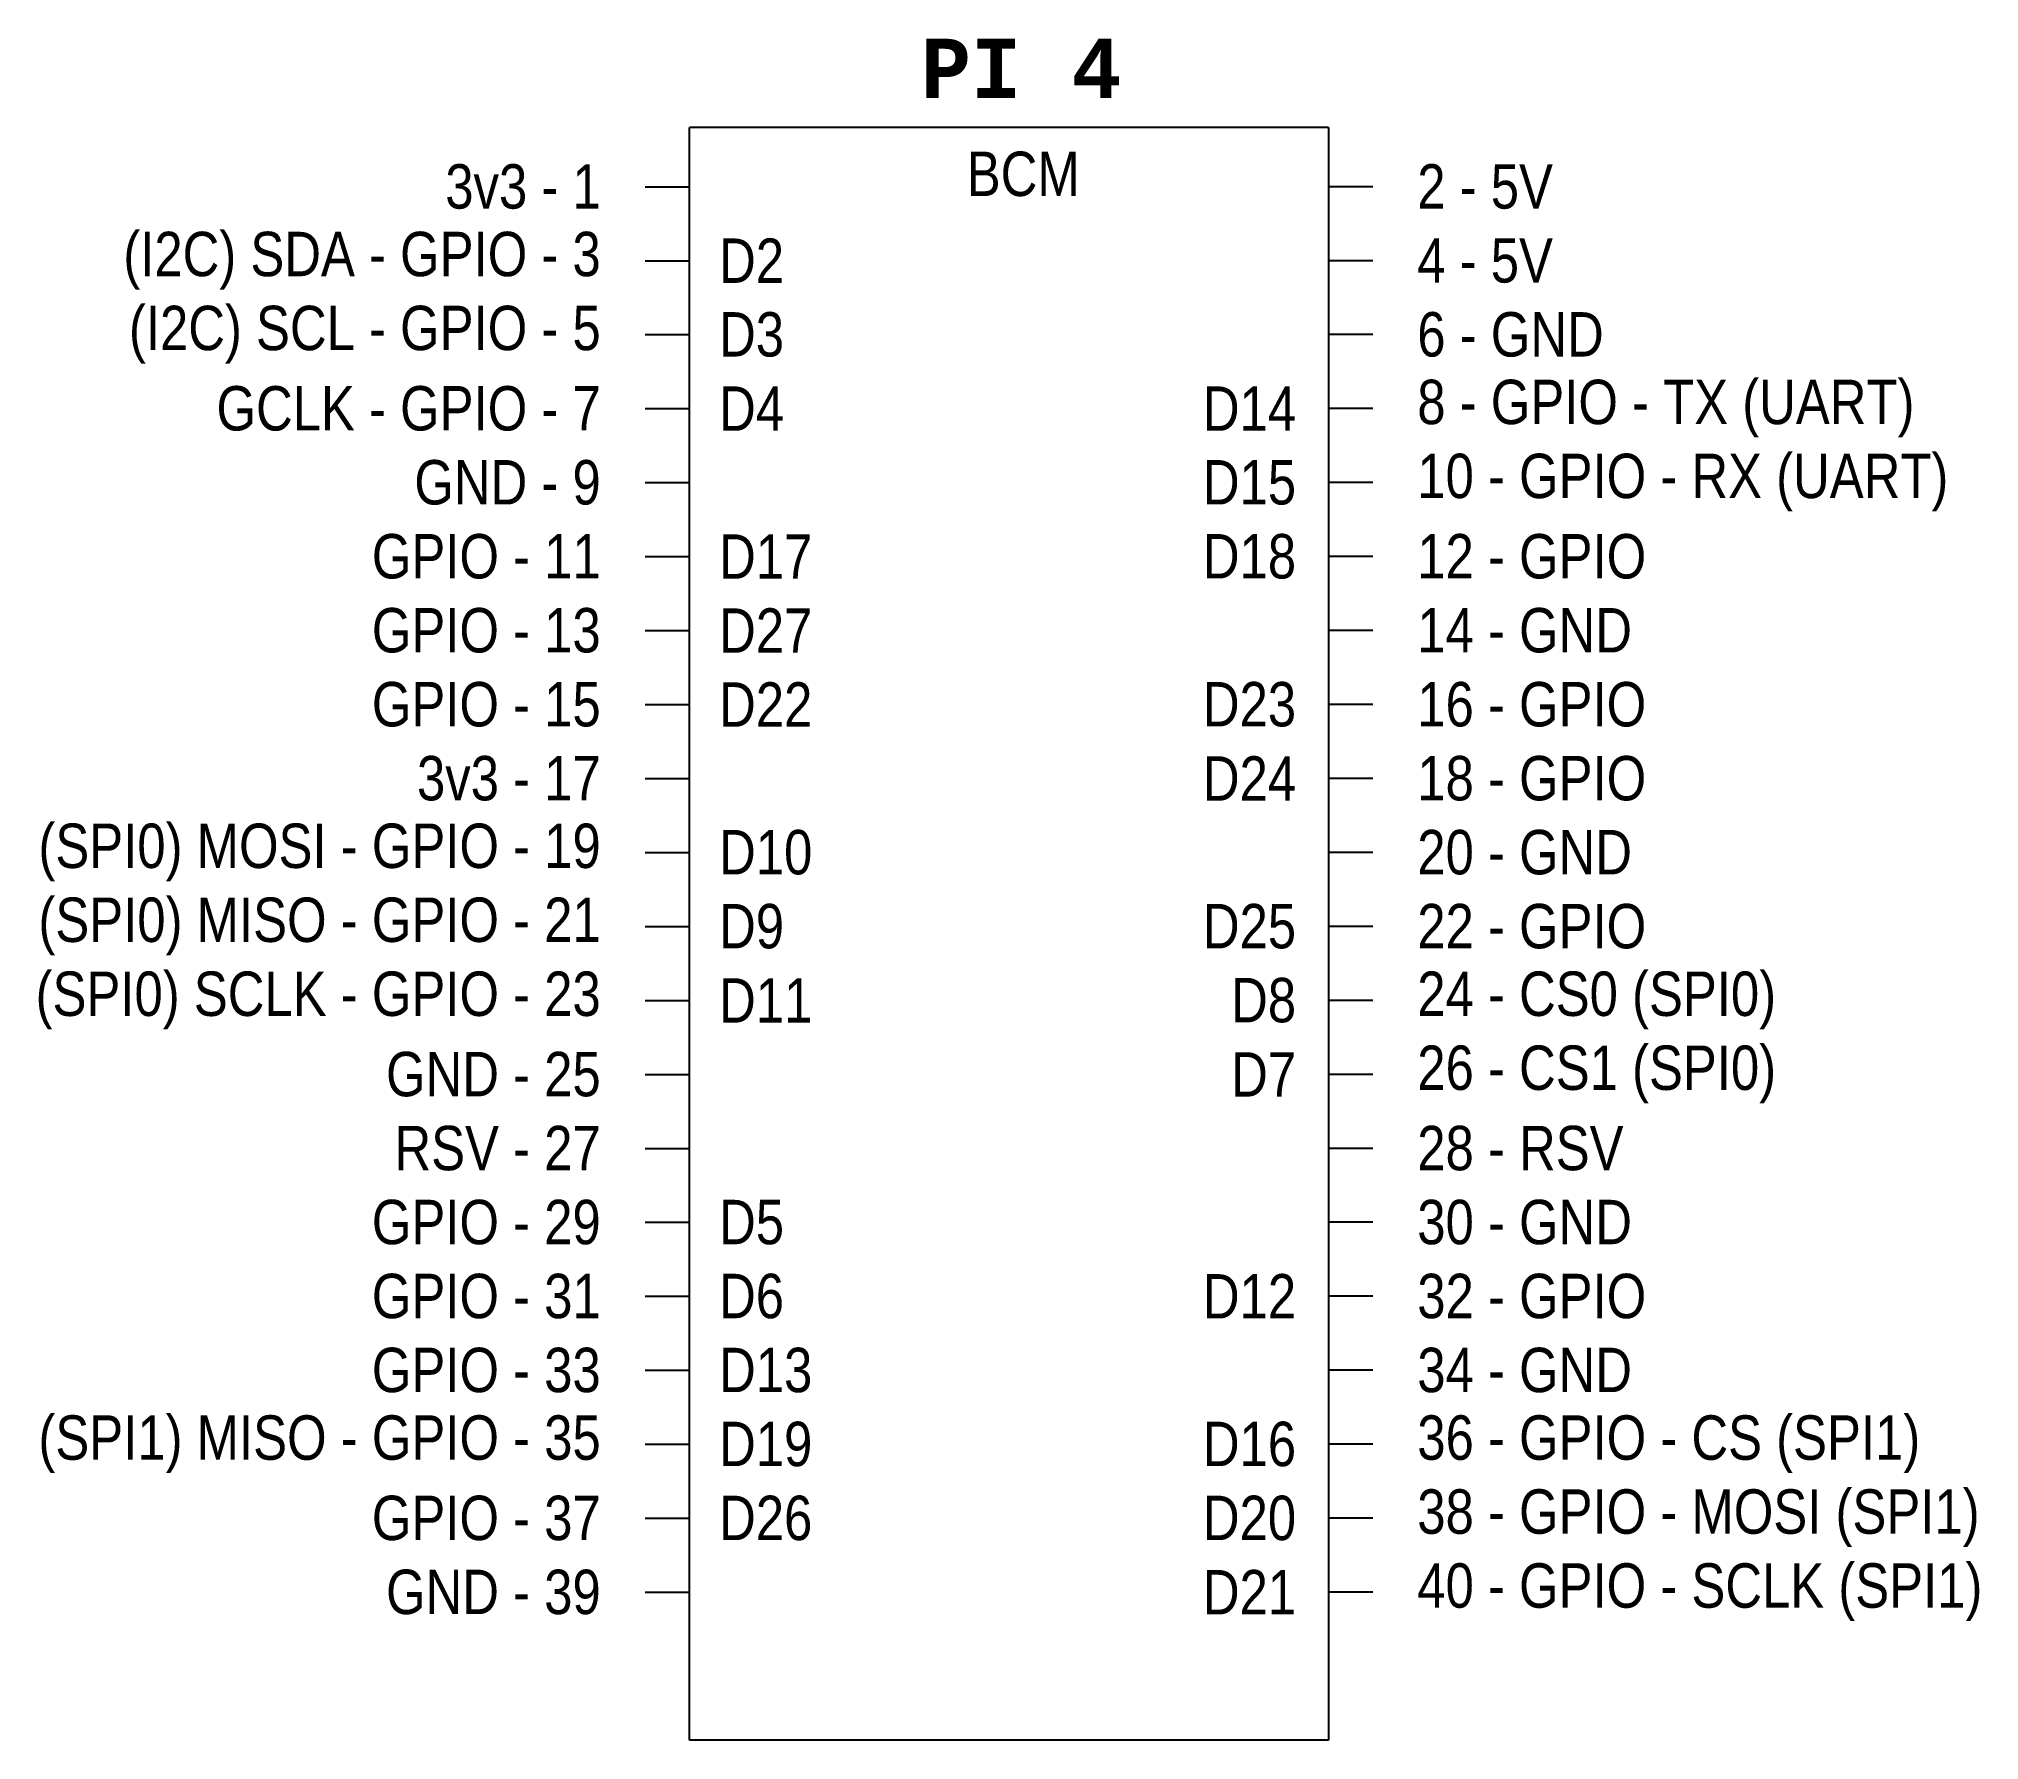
# Model space of a CAD drawing. Header units: millimetres. Extents: x 22 to 154, y -6 to 109.
import ezdxf

# ---------------------------------------------------------------- set-up
doc = ezdxf.new("R2010")
doc.units = ezdxf.units.MM
doc.layers.get('0').update_dxf_attribs({"lineweight": 25})
doc.styles.add('textstyle11', font='')
doc.styles.add('textstyle12', font='')
doc.styles.add('textstyle13', font='')
doc.styles.add('textstyle14', font='')
doc.styles.add('textstyle15', font='')
doc.styles.add('textstyle16', font='')
doc.styles.add('textstyle17', font='')
doc.styles.add('textstyle18', font='')
doc.styles.add('textstyle19', font='')
doc.styles.add('textstyle20', font='')
doc.styles.add('textstyle21', font='')
doc.styles.add('textstyle22', font='')
doc.styles.add('textstyle23', font='')
doc.styles.add('textstyle24', font='')
doc.styles.add('textstyle25', font='')
doc.styles.add('textstyle26', font='')
doc.styles.add('textstyle27', font='')
doc.styles.add('textstyle28', font='')
doc.styles.add('textstyle29', font='')
doc.styles.add('textstyle30', font='')
doc.styles.add('textstyle31', font='')
doc.styles.add('textstyle32', font='')
doc.styles.add('textstyle33', font='')
doc.styles.add('textstyle34', font='')
doc.styles.add('textstyle35', font='')
doc.styles.add('textstyle36', font='')
doc.styles.add('textstyle37', font='')
doc.styles.add('textstyle38', font='')
doc.styles.add('textstyle39', font='')
doc.styles.add('textstyle40', font='')
doc.styles.add('textstyle41', font='')
doc.styles.add('textstyle42', font='')
doc.styles.add('textstyle43', font='')
doc.styles.add('textstyle44', font='')
doc.styles.add('textstyle45', font='')
doc.styles.add('textstyle46', font='')
doc.styles.add('textstyle47', font='')
doc.styles.add('textstyle48', font='')
doc.styles.add('textstyle49', font='')
doc.styles.add('textstyle50', font='')
doc.styles.add('textstyle51', font='')
doc.styles.add('textstyle52', font='')
doc.styles.add('textstyle53', font='')
doc.styles.add('textstyle54', font='')
doc.styles.add('textstyle55', font='')
doc.styles.add('textstyle56', font='')
doc.styles.add('textstyle57', font='')
doc.styles.add('textstyle58', font='')
doc.styles.add('textstyle59', font='')
doc.styles.add('textstyle60', font='')
doc.styles.add('textstyle61', font='')
doc.styles.add('textstyle62', font='')
doc.styles.add('textstyle63', font='')
doc.styles.add('textstyle64', font='')
doc.styles.add('textstyle65', font='')
doc.styles.add('textstyle66', font='')
doc.styles.add('textstyle67', font='')
doc.styles.add('textstyle68', font='')
doc.styles.add('textstyle69', font='')
doc.styles.add('textstyle70', font='')
doc.styles.add('textstyle71', font='')
doc.styles.add('textstyle72', font='')
doc.styles.add('textstyle73', font='')
doc.styles.add('textstyle74', font='')
doc.styles.add('textstyle75', font='')
doc.styles.add('textstyle76', font='')
doc.styles.add('textstyle77', font='')
doc.styles.add('textstyle78', font='')
doc.styles.get('textstyle11').set_extended_font_data('Ubuntu Condensed')
doc.styles.get('textstyle12').set_extended_font_data('Ubuntu Condensed')
doc.styles.get('textstyle13').set_extended_font_data('Ubuntu Condensed')
doc.styles.get('textstyle14').set_extended_font_data('Ubuntu Condensed')
doc.styles.get('textstyle15').set_extended_font_data('Ubuntu Condensed')
doc.styles.get('textstyle16').set_extended_font_data('Ubuntu Condensed')
doc.styles.get('textstyle17').set_extended_font_data('Ubuntu Condensed')
doc.styles.get('textstyle18').set_extended_font_data('Ubuntu Condensed')
doc.styles.get('textstyle19').set_extended_font_data('Ubuntu Condensed')
doc.styles.get('textstyle20').set_extended_font_data('Ubuntu Condensed')
doc.styles.get('textstyle21').set_extended_font_data('Ubuntu Condensed')
doc.styles.get('textstyle22').set_extended_font_data('Ubuntu Condensed')
doc.styles.get('textstyle23').set_extended_font_data('Ubuntu Condensed')
doc.styles.get('textstyle24').set_extended_font_data('Ubuntu Condensed')
doc.styles.get('textstyle25').set_extended_font_data('Ubuntu Condensed')
doc.styles.get('textstyle26').set_extended_font_data('Ubuntu Condensed')
doc.styles.get('textstyle27').set_extended_font_data('Ubuntu Condensed')
doc.styles.get('textstyle28').set_extended_font_data('Ubuntu Condensed')
doc.styles.get('textstyle29').set_extended_font_data('Ubuntu Condensed')
doc.styles.get('textstyle30').set_extended_font_data('Ubuntu Condensed')
doc.styles.get('textstyle31').set_extended_font_data('Ubuntu Condensed')
doc.styles.get('textstyle32').set_extended_font_data('Ubuntu Condensed')
doc.styles.get('textstyle33').set_extended_font_data('Ubuntu Condensed')
doc.styles.get('textstyle34').set_extended_font_data('Ubuntu Condensed')
doc.styles.get('textstyle35').set_extended_font_data('Ubuntu Condensed')
doc.styles.get('textstyle36').set_extended_font_data('Ubuntu Condensed')
doc.styles.get('textstyle37').set_extended_font_data('Ubuntu Condensed')
doc.styles.get('textstyle38').set_extended_font_data('Ubuntu Condensed')
doc.styles.get('textstyle39').set_extended_font_data('Ubuntu Condensed')
doc.styles.get('textstyle40').set_extended_font_data('Ubuntu Condensed')
doc.styles.get('textstyle41').set_extended_font_data('Ubuntu Condensed')
doc.styles.get('textstyle42').set_extended_font_data('Ubuntu Condensed')
doc.styles.get('textstyle43').set_extended_font_data('Ubuntu Condensed')
doc.styles.get('textstyle44').set_extended_font_data('Ubuntu Condensed')
doc.styles.get('textstyle45').set_extended_font_data('Ubuntu Condensed')
doc.styles.get('textstyle46').set_extended_font_data('Ubuntu Condensed')
doc.styles.get('textstyle47').set_extended_font_data('Ubuntu Condensed')
doc.styles.get('textstyle48').set_extended_font_data('Ubuntu Condensed')
doc.styles.get('textstyle49').set_extended_font_data('Ubuntu Condensed')
doc.styles.get('textstyle50').set_extended_font_data('Ubuntu Condensed')
doc.styles.get('textstyle51').set_extended_font_data('Ubuntu Condensed')
doc.styles.get('textstyle52').set_extended_font_data('Ubuntu Condensed')
doc.styles.get('textstyle53').set_extended_font_data('Ubuntu Condensed')
doc.styles.get('textstyle54').set_extended_font_data('Ubuntu Condensed')
doc.styles.get('textstyle55').set_extended_font_data('Ubuntu Condensed')
doc.styles.get('textstyle56').set_extended_font_data('Ubuntu Condensed')
doc.styles.get('textstyle57').set_extended_font_data('Ubuntu Condensed')
doc.styles.get('textstyle58').set_extended_font_data('Ubuntu Condensed')
doc.styles.get('textstyle59').set_extended_font_data('Ubuntu Condensed')
doc.styles.get('textstyle60').set_extended_font_data('Ubuntu Condensed')
doc.styles.get('textstyle61').set_extended_font_data('Ubuntu Condensed')
doc.styles.get('textstyle62').set_extended_font_data('Ubuntu Condensed')
doc.styles.get('textstyle63').set_extended_font_data('Ubuntu Condensed')
doc.styles.get('textstyle64').set_extended_font_data('Ubuntu Condensed')
doc.styles.get('textstyle65').set_extended_font_data('Ubuntu Condensed')
doc.styles.get('textstyle66').set_extended_font_data('Ubuntu Condensed')
doc.styles.get('textstyle67').set_extended_font_data('Ubuntu Condensed')
doc.styles.get('textstyle68').set_extended_font_data('Ubuntu Condensed')
doc.styles.get('textstyle69').set_extended_font_data('Ubuntu Condensed')
doc.styles.get('textstyle70').set_extended_font_data('Ubuntu Condensed')
doc.styles.get('textstyle71').set_extended_font_data('Ubuntu Condensed')
doc.styles.get('textstyle72').set_extended_font_data('Ubuntu Condensed')
doc.styles.get('textstyle73').set_extended_font_data('Ubuntu Condensed')
doc.styles.get('textstyle74').set_extended_font_data('Ubuntu Condensed')
doc.styles.get('textstyle75').set_extended_font_data('Ubuntu Condensed')
doc.styles.get('textstyle76').set_extended_font_data('Ubuntu Condensed')
doc.styles.get('textstyle77').set_extended_font_data('Ubuntu Condensed')
doc.styles.get('textstyle78').set_extended_font_data('Monospace')

msp = doc.modelspace()

# ---------------------------------------------------------------- linework, layer by layer
for p, q in [((66.36, -5.84), (66.36, 103.16)), ((109.55, 103.16), (66.36, 103.16)), ((109.55, 103.16), (109.55, -5.84)), ((63.36, 99.16), (66.36, 99.16)), ((112.55, 99.16), (109.55, 99.16)), ((63.36, 94.16), (66.36, 94.16)), ((112.55, 94.16), (109.55, 94.16)), ((63.36, 89.16), (66.36, 89.16)), ((112.55, 89.16), (109.55, 89.16)), ((63.36, 84.16), (66.36, 84.16)), ((112.55, 84.16), (109.55, 84.16)), ((63.36, 79.16), (66.36, 79.16)), ((112.55, 79.16), (109.55, 79.16)), ((63.36, 74.16), (66.36, 74.16)), ((112.55, 74.16), (109.55, 74.16)), ((63.36, 69.16), (66.36, 69.16)), ((112.55, 69.16), (109.55, 69.16)), ((63.36, 64.16), (66.36, 64.16)), ((112.55, 64.16), (109.55, 64.16)), ((63.36, 59.16), (66.36, 59.16)), ((112.55, 59.16), (109.55, 59.16)), ((63.36, 54.16), (66.36, 54.16)), ((112.55, 54.16), (109.55, 54.16)), ((63.36, 49.16), (66.36, 49.16)), ((112.55, 49.16), (109.55, 49.16)), ((63.36, 44.16), (66.36, 44.16)), ((112.55, 44.16), (109.55, 44.16)), ((63.36, 39.16), (66.36, 39.16)), ((112.55, 39.16), (109.55, 39.16)), ((63.36, 34.16), (66.36, 34.16)), ((112.55, 34.16), (109.55, 34.16)), ((63.36, 29.16), (66.36, 29.16)), ((112.55, 29.16), (109.55, 29.16)), ((63.36, 24.16), (66.36, 24.16)), ((112.55, 24.16), (109.55, 24.16)), ((63.36, 19.16), (66.36, 19.16)), ((112.55, 19.16), (109.55, 19.16)), ((63.36, 14.16), (66.36, 14.16)), ((112.55, 14.16), (109.55, 14.16)), ((63.36, 9.16), (66.36, 9.16)), ((112.55, 9.16), (109.55, 9.16)), ((63.36, 4.16), (66.36, 4.16)), ((112.55, 4.16), (109.55, 4.16)), ((109.55, -5.84), (66.36, -5.84))]:
    msp.add_line(p, q)

# ---------------------------------------------------------------- texts
at = {"line_spacing_factor": 1.2}
for s, insert, char_height, attachment_point, style in [('\\fMonospace|b1|i0|c0|p0;PI 4', (88.78, 105.16), 4, 8, 'textstyle78'), ('BCM', (85.1, 100.01), 3, 4, 'textstyle14'), ('3v3 - 1', (60.36, 99.16), 3, 6, 'textstyle13'), ('2 - 5V', (115.55, 99.16), 3, 4, 'textstyle68'), ('(I2C) SDA - GPIO - 3', (60.36, 94.16), 3, 6, 'textstyle43'), ('D2', (68.36, 94.16), 3, 4, 'textstyle15'), ('4 - 5V', (115.55, 94.16), 3, 4, 'textstyle71'), ('(I2C) SCL - GPIO - 5', (60.36, 89.16), 3, 6, 'textstyle12'), ('D3', (68.36, 89.16), 3, 4, 'textstyle16'), ('6 - GND', (115.55, 89.16), 3, 4, 'textstyle67'), ('GCLK - GPIO - 7', (60.36, 84.16), 3, 6, 'textstyle42'), ('D4', (68.36, 84.16), 3, 4, 'textstyle40'), ('D14', (107.36, 84.16), 3, 6, 'textstyle28'), ('8 - GPIO - TX (UART)', (115.55, 84.16), 3, 4, 'textstyle70'), ('GND - 9', (60.36, 79.16), 3, 6, 'textstyle11'), ('D15', (107.36, 79.16), 3, 6, 'textstyle29'), ('10 - GPIO - RX (UART)', (115.55, 79.16), 3, 4, 'textstyle66'), ('GPIO - 11', (60.36, 74.16), 3, 6, 'textstyle41'), ('D17', (68.36, 74.16), 3, 4, 'textstyle18'), ('D18', (107.36, 74.16), 3, 6, 'textstyle30'), ('12 - GPIO', (115.55, 74.16), 3, 4, 'textstyle69'), ('GPIO - 13', (60.36, 69.16), 3, 6, 'textstyle57'), ('D27', (68.36, 69.16), 3, 4, 'textstyle17'), ('14 - GND', (115.55, 69.16), 3, 4, 'textstyle58'), ('GPIO - 15', (60.36, 64.16), 3, 6, 'textstyle44'), ('D22', (68.36, 64.16), 3, 4, 'textstyle19'), ('D23', (107.36, 64.16), 3, 6, 'textstyle31'), ('16 - GPIO', (115.55, 64.16), 3, 4, 'textstyle74'), ('3v3 - 17', (60.36, 59.16), 3, 6, 'textstyle45'), ('D24', (107.36, 59.16), 3, 6, 'textstyle32'), ('18 - GPIO', (115.55, 59.16), 3, 4, 'textstyle73'), ('(SPI0) MOSI - GPIO - 19', (60.36, 54.16), 3, 6, 'textstyle46'), ('D10', (68.36, 54.16), 3, 4, 'textstyle21'), ('20 - GND', (115.55, 54.16), 3, 4, 'textstyle64'), ('(SPI0) MISO - GPIO - 21', (60.36, 49.16), 3, 6, 'textstyle47'), ('D9', (68.36, 49.16), 3, 4, 'textstyle20'), ('D25', (107.36, 49.16), 3, 6, 'textstyle33'), ('22 - GPIO', (115.55, 49.16), 3, 4, 'textstyle63'), ('(SPI0) SCLK - GPIO - 23', (60.36, 44.16), 3, 6, 'textstyle48'), ('24 - CS0 (SPI0)', (115.55, 44.16), 3, 4, 'textstyle72'), ('D11', (68.36, 44.16), 3, 4, 'textstyle22'), ('D8', (107.36, 44.16), 3, 6, 'textstyle34'), ('GND - 25', (60.36, 39.16), 3, 6, 'textstyle49'), ('D7', (107.36, 39.16), 3, 6, 'textstyle35'), ('26 - CS1 (SPI0)', (115.55, 39.16), 3, 4, 'textstyle65'), ('RSV - 27', (60.36, 34.16), 3, 6, 'textstyle50'), ('28 - RSV', (115.55, 34.16), 3, 4, 'textstyle60'), ('GPIO - 29', (60.36, 29.16), 3, 6, 'textstyle51'), ('D5', (68.36, 29.16), 3, 4, 'textstyle23'), ('30 - GND', (115.55, 29.16), 3, 4, 'textstyle59'), ('GPIO - 31', (60.36, 24.16), 3, 6, 'textstyle52'), ('D6', (68.36, 24.16), 3, 4, 'textstyle24'), ('D12', (107.36, 24.16), 3, 6, 'textstyle36'), ('32 - GPIO', (115.55, 24.16), 3, 4, 'textstyle62'), ('GPIO - 33', (60.36, 19.16), 3, 6, 'textstyle53'), ('D13', (68.36, 19.16), 3, 4, 'textstyle26'), ('34 - GND', (115.55, 19.16), 3, 4, 'textstyle61'), ('(SPI1) MISO - GPIO - 35', (60.36, 14.16), 3, 6, 'textstyle54'), ('36 - GPIO - CS (SPI1)', (115.55, 14.16), 3, 4, 'textstyle76'), ('D19', (68.36, 14.16), 3, 4, 'textstyle25'), ('D16', (107.36, 14.16), 3, 6, 'textstyle37'), ('GPIO - 37', (60.36, 9.16), 3, 6, 'textstyle56'), ('D26', (68.36, 9.16), 3, 4, 'textstyle27'), ('D20', (107.36, 9.16), 3, 6, 'textstyle39'), ('38 - GPIO - MOSI (SPI1)', (115.55, 9.16), 3, 4, 'textstyle75'), ('GND - 39', (60.36, 4.16), 3, 6, 'textstyle55'), ('D21', (107.36, 4.16), 3, 6, 'textstyle38'), ('40 - GPIO - SCLK (SPI1)', (115.55, 4.16), 3, 4, 'textstyle77')]:
    msp.add_mtext(s, dxfattribs=dict(at, insert=insert, char_height=char_height, attachment_point=attachment_point, style=style))

doc.saveas('drawing.dxf')
